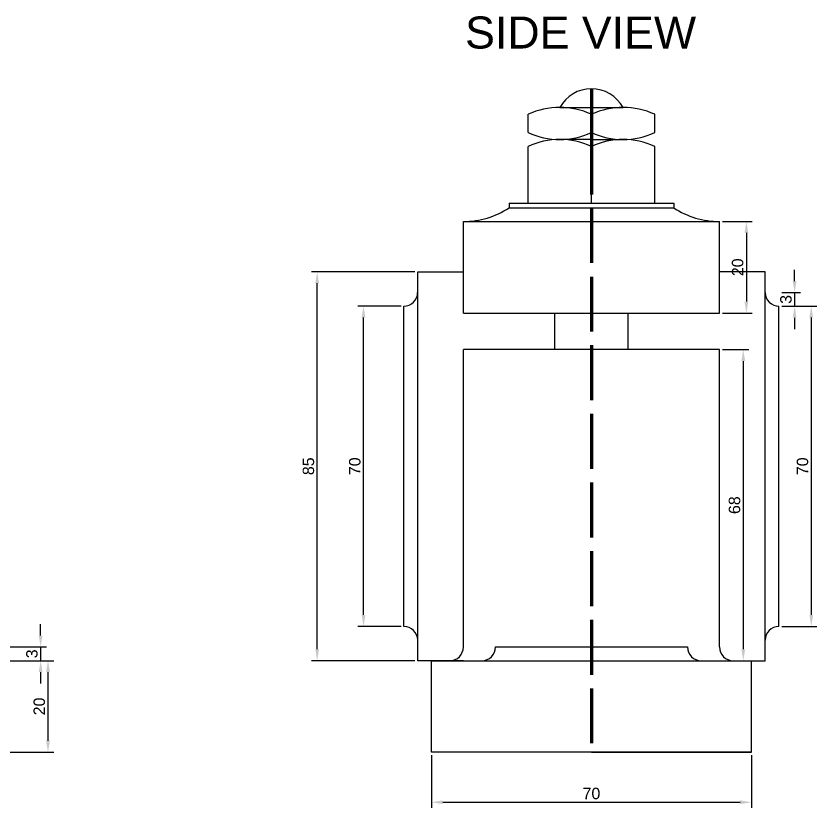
# Model space of a CAD drawing. Header units: millimetres. Extents: x 3078 to 3600, y 1164 to 1471.
# Drawn here: x 3424.5 to 3599.6, y 1282.4 to 1455.5 of the extents above; entities that cross this region are included whole.
import ezdxf

# ---------------------------------------------------------------- set-up
doc = ezdxf.new("R2010")
doc.units = ezdxf.units.MM
doc.linetypes.add('ACAD_ISO02W100', pattern=[15, 12, -3])
doc.layers.add('1', color=131, linetype='ACAD_ISO02W100', lineweight=106)
doc.styles.get("Standard").update_dxf_attribs({"font": 'arial.ttf'})
doc.dimstyles.new('ISO-25', dxfattribs={"dimtxt": 2.5, "dimasz": 2.5, "dimexe": 1.25, "dimexo": 0.625, "dimtad": 1, "dimtxsty": 'Standard', "dimcen": 2.5, "dimclrd": 3, "dimadec": 0, "dimazin": 0, "dimtfac": 1, "dimtmove": 0, "dimatfit": 3, "dimfxl": 1, "dimarcsym": 0})

# ---------------------------------------------------------------- blocks, each defined once
blk = doc.blocks.new('*D274')
at = {"color": 3, "lineweight": -2, "transparency": 16777216}
for p, q in [((3429.86, 1320.1), (3429.86, 1322.6)), ((3429.86, 1317.6), (3429.86, 1314.6)), ((3429.86, 1312.1), (3429.86, 1309.6))]:
    blk.add_line(p, q, dxfattribs=at)
at = {"color": 0, "lineweight": -2, "transparency": 16777216}
for p, q in [((3422.8, 1317.6), (3431.11, 1317.6)), ((3422.8, 1314.6), (3431.11, 1314.6))]:
    blk.add_line(p, q, dxfattribs=at)
at = {"color": 3, "transparency": 16777216}
for points in [[(3429.44, 1320.1), (3430.27, 1320.1), (3429.86, 1317.6)], [(3429.44, 1312.1), (3430.27, 1312.1), (3429.86, 1314.6)]]:
    blk.add_solid(points, dxfattribs=at)
at = {"layer": 'Defpoints', "color": 0, "transparency": 16777216}
for p in [(3422.18, 1317.6), (3422.18, 1314.6), (3429.86, 1314.6)]:
    blk.add_point(p, dxfattribs=at)
at = {"color": 0, "transparency": 16777216, "insert": (3427.96, 1316.1), "char_height": 2.5, "attachment_point": 5, "rotation": 90}
blk.add_mtext('3', dxfattribs=at)
blk = doc.blocks.new('*D275')
at = {"color": 0, "lineweight": -2, "transparency": 16777216}
for p, q in [((3422.8, 1314.6), (3432.72, 1314.6)), ((3422.8, 1294.6), (3432.72, 1294.6))]:
    blk.add_line(p, q, dxfattribs=at)
at = {"color": 3, "lineweight": -2, "transparency": 16777216}
blk.add_line((3431.47, 1312.1), (3431.47, 1297.1), dxfattribs=at)
at = {"color": 3, "transparency": 16777216}
for points in [[(3431.05, 1312.1), (3431.89, 1312.1), (3431.47, 1314.6)], [(3431.05, 1297.1), (3431.89, 1297.1), (3431.47, 1294.6)]]:
    blk.add_solid(points, dxfattribs=at)
at = {"layer": 'Defpoints', "color": 0, "transparency": 16777216}
for p in [(3422.18, 1314.6), (3422.18, 1294.6), (3431.47, 1294.6)]:
    blk.add_point(p, dxfattribs=at)
at = {"color": 0, "transparency": 16777216, "insert": (3429.57, 1304.6), "char_height": 2.5, "attachment_point": 5, "rotation": 90}
blk.add_mtext('20', dxfattribs=at)
blk = doc.blocks.new('*D309')
at = {"color": 0, "lineweight": -2, "transparency": 16777216}
for p, q in [((3508.69, 1392.1), (3499.22, 1392.1)), ((3508.69, 1322.1), (3499.22, 1322.1))]:
    blk.add_line(p, q, dxfattribs=at)
at = {"color": 3, "lineweight": -2, "transparency": 16777216}
blk.add_line((3500.47, 1324.6), (3500.47, 1389.6), dxfattribs=at)
at = {"color": 3, "transparency": 16777216}
for points in [[(3500.06, 1389.6), (3500.89, 1389.6), (3500.47, 1392.1)], [(3500.06, 1324.6), (3500.89, 1324.6), (3500.47, 1322.1)]]:
    blk.add_solid(points, dxfattribs=at)
at = {"layer": 'Defpoints', "color": 0, "transparency": 16777216}
for p in [(3500.47, 1392.1), (3509.31, 1392.1), (3509.31, 1322.1)]:
    blk.add_point(p, dxfattribs=at)
at = {"color": 0, "transparency": 16777216, "insert": (3498.57, 1357.1), "char_height": 2.5, "attachment_point": 5, "rotation": 90}
blk.add_mtext('70', dxfattribs=at)
blk = doc.blocks.new('*D310')
at = {"color": 0, "lineweight": -2, "transparency": 16777216}
for p, q in [((3511.69, 1399.6), (3489.08, 1399.6)), ((3511.69, 1314.6), (3489.08, 1314.6))]:
    blk.add_line(p, q, dxfattribs=at)
at = {"color": 3, "lineweight": -2, "transparency": 16777216}
blk.add_line((3490.33, 1317.1), (3490.33, 1397.1), dxfattribs=at)
at = {"color": 3, "transparency": 16777216}
for points in [[(3489.92, 1397.1), (3490.75, 1397.1), (3490.33, 1399.6)], [(3489.92, 1317.1), (3490.75, 1317.1), (3490.33, 1314.6)]]:
    blk.add_solid(points, dxfattribs=at)
at = {"layer": 'Defpoints', "color": 0, "transparency": 16777216}
for p in [(3490.33, 1399.6), (3512.31, 1399.6), (3512.31, 1314.6)]:
    blk.add_point(p, dxfattribs=at)
at = {"color": 0, "transparency": 16777216, "insert": (3488.43, 1357.1), "char_height": 2.5, "attachment_point": 5, "rotation": 90}
blk.add_mtext('85', dxfattribs=at)
blk = doc.blocks.new('*D311')
at = {"color": 3, "lineweight": -2, "transparency": 16777216}
for p, q in [((3594.75, 1397.58), (3594.75, 1400.08)), ((3594.75, 1395.08), (3594.75, 1392.08)), ((3594.75, 1389.58), (3594.75, 1387.08))]:
    blk.add_line(p, q, dxfattribs=at)
at = {"color": 0, "lineweight": -2, "transparency": 16777216}
for p, q in [((3591.94, 1395.08), (3596, 1395.08)), ((3591.94, 1392.08), (3596, 1392.08))]:
    blk.add_line(p, q, dxfattribs=at)
at = {"color": 3, "transparency": 16777216}
for points in [[(3594.33, 1397.58), (3595.16, 1397.58), (3594.75, 1395.08)], [(3594.33, 1389.58), (3595.16, 1389.58), (3594.75, 1392.08)]]:
    blk.add_solid(points, dxfattribs=at)
at = {"layer": 'Defpoints', "color": 0, "transparency": 16777216}
for p in [(3591.31, 1395.08), (3591.31, 1392.08), (3594.75, 1392.08)]:
    blk.add_point(p, dxfattribs=at)
at = {"color": 0, "transparency": 16777216, "insert": (3592.85, 1393.58), "char_height": 2.5, "attachment_point": 5, "rotation": 90}
blk.add_mtext('3', dxfattribs=at)
blk = doc.blocks.new('*D312')
at = {"color": 0, "lineweight": -2, "transparency": 16777216}
for p, q in [((3591.94, 1392.1), (3599.63, 1392.1)), ((3591.94, 1322.1), (3599.63, 1322.1))]:
    blk.add_line(p, q, dxfattribs=at)
at = {"color": 3, "lineweight": -2, "transparency": 16777216}
blk.add_line((3598.38, 1389.6), (3598.38, 1324.6), dxfattribs=at)
at = {"color": 3, "transparency": 16777216}
for points in [[(3597.97, 1389.6), (3598.8, 1389.6), (3598.38, 1392.1)], [(3597.97, 1324.6), (3598.8, 1324.6), (3598.38, 1322.1)]]:
    blk.add_solid(points, dxfattribs=at)
at = {"layer": 'Defpoints', "color": 0, "transparency": 16777216}
for p in [(3591.31, 1392.1), (3591.31, 1322.1), (3598.38, 1322.1)]:
    blk.add_point(p, dxfattribs=at)
at = {"color": 0, "transparency": 16777216, "insert": (3596.48, 1357.1), "char_height": 2.5, "attachment_point": 5, "rotation": 90}
blk.add_mtext('70', dxfattribs=at)
blk = doc.blocks.new('*D313')
at = {"color": 0, "lineweight": -2, "transparency": 16777216}
for p, q in [((3578.94, 1410.6), (3585.44, 1410.6)), ((3578.94, 1390.6), (3585.44, 1390.6))]:
    blk.add_line(p, q, dxfattribs=at)
at = {"color": 3, "lineweight": -2, "transparency": 16777216}
blk.add_line((3584.19, 1408.1), (3584.19, 1393.1), dxfattribs=at)
at = {"color": 3, "transparency": 16777216}
for points in [[(3583.78, 1408.1), (3584.61, 1408.1), (3584.19, 1410.6)], [(3583.78, 1393.1), (3584.61, 1393.1), (3584.19, 1390.6)]]:
    blk.add_solid(points, dxfattribs=at)
at = {"layer": 'Defpoints', "color": 0, "transparency": 16777216}
for p in [(3578.31, 1410.6), (3578.31, 1390.6), (3584.19, 1390.6)]:
    blk.add_point(p, dxfattribs=at)
at = {"color": 0, "transparency": 16777216, "insert": (3582.29, 1400.6), "char_height": 2.5, "attachment_point": 5, "rotation": 90}
blk.add_mtext('20', dxfattribs=at)
blk = doc.blocks.new('*D314')
at = {"color": 0, "lineweight": -2, "transparency": 16777216}
for p, q in [((3578.94, 1382.6), (3584.76, 1382.6)), ((3578.94, 1314.6), (3584.76, 1314.6))]:
    blk.add_line(p, q, dxfattribs=at)
at = {"color": 3, "lineweight": -2, "transparency": 16777216}
blk.add_line((3583.51, 1380.1), (3583.51, 1317.1), dxfattribs=at)
at = {"color": 3, "transparency": 16777216}
for points in [[(3583.1, 1380.1), (3583.93, 1380.1), (3583.51, 1382.6)], [(3583.1, 1317.1), (3583.93, 1317.1), (3583.51, 1314.6)]]:
    blk.add_solid(points, dxfattribs=at)
at = {"layer": 'Defpoints', "color": 0, "transparency": 16777216}
for p in [(3578.31, 1382.6), (3578.31, 1314.6), (3583.51, 1314.6)]:
    blk.add_point(p, dxfattribs=at)
at = {"color": 0, "transparency": 16777216, "insert": (3581.61, 1348.6), "char_height": 2.5, "attachment_point": 5, "rotation": 90}
blk.add_mtext('68', dxfattribs=at)
blk = doc.blocks.new('*D315')
at = {"color": 0, "lineweight": -2, "transparency": 16777216}
for p, q in [((3515.31, 1293.97), (3515.31, 1282.41)), ((3585.31, 1293.97), (3585.31, 1282.41))]:
    blk.add_line(p, q, dxfattribs=at)
at = {"color": 3, "lineweight": -2, "transparency": 16777216}
blk.add_line((3517.81, 1283.66), (3582.81, 1283.66), dxfattribs=at)
at = {"color": 3, "transparency": 16777216}
for points in [[(3517.81, 1284.07), (3517.81, 1283.24), (3515.31, 1283.66)], [(3582.81, 1284.07), (3582.81, 1283.24), (3585.31, 1283.66)]]:
    blk.add_solid(points, dxfattribs=at)
at = {"layer": 'Defpoints', "color": 0, "transparency": 16777216}
for p in [(3515.31, 1294.6), (3585.31, 1294.6), (3585.31, 1283.66)]:
    blk.add_point(p, dxfattribs=at)
at = {"color": 0, "transparency": 16777216, "insert": (3550.31, 1285.56), "char_height": 2.5, "attachment_point": 5}
blk.add_mtext('70', dxfattribs=at)

msp = doc.modelspace()

# ---------------------------------------------------------------- linework, layer by layer
for p, q in [((3543.38731, 1435.53982), (3557.23731, 1435.53982)), ((3550.31231, 1430.03982), (3550.31231, 1434.03982)), ((3550.31231, 1428.53982), (3543.38731, 1428.53982)), ((3550.31231, 1428.53982), (3557.23731, 1428.53982)), ((3550.31231, 1414.59942), (3550.31231, 1427.03982)), ((3532.31231, 1414.59942), (3568.31231, 1414.59942)), ((3532.31231, 1414.59942), (3532.31231, 1413.59942)), ((3532.31231, 1413.59942), (3568.31231, 1413.59942)), ((3568.31231, 1414.59942), (3568.31231, 1413.59942)), ((3522.31231, 1390.59942), (3522.31231, 1410.59942)), ((3522.31231, 1410.59942), (3578.31231, 1410.59942)), ((3578.31231, 1390.59942), (3578.31231, 1410.59942)), ((3512.31231, 1314.59942), (3512.31231, 1399.59942)), ((3512.31231, 1399.59942), (3522.31231, 1399.59942)), ((3588.31231, 1399.59942), (3578.31231, 1399.59942)), ((3588.31231, 1314.59942), (3588.31231, 1399.59942)), ((3509.31231, 1322.09942), (3509.31231, 1392.09942)), ((3591.31231, 1322.09942), (3591.31231, 1392.09942)), ((3522.31231, 1390.59942), (3578.31231, 1390.59942)), ((3542.31231, 1382.59942), (3542.31231, 1390.59942)), ((3558.31231, 1382.59942), (3558.31231, 1390.59942)), ((3522.31231, 1357.59942), (3522.31231, 1382.59942)), ((3578.31231, 1382.59942), (3522.31231, 1382.59942)), ((3578.31231, 1357.59942), (3578.31231, 1382.59942)), ((3522.31231, 1317.59942), (3522.31231, 1357.59942)), ((3578.31231, 1317.59942), (3578.31231, 1357.59942)), ((3529.31231, 1317.59942), (3571.31231, 1317.59942)), ((3522.31231, 1314.59942), (3512.31231, 1314.59942)), ((3515.31231, 1314.59942), (3585.31231, 1314.59942)), ((3515.31231, 1294.59942), (3515.31231, 1314.59942)), ((3578.31231, 1314.59942), (3588.31231, 1314.59942)), ((3585.31231, 1294.59942), (3585.31231, 1314.59942))]:
    msp.add_line(p, q)
for points in [[(3536.46231, 1430.03982), (3536.46231, 1434.03982)], [(3564.16231, 1430.03982), (3564.16231, 1434.03982)], [(3536.46231, 1414.59942), (3536.46231, 1427.03982)], [(3564.16231, 1414.59942), (3564.16231, 1427.03982)], [(3550.31231, 1294.59942), (3585.31231, 1294.59942), (3515.31231, 1294.59942)]]:
    msp.add_lwpolyline(points)
for centre, radius, start, end in [((3550.31231, 1431.71708), 7.91005, 28.8995654, 151.1004346), ((3543.38731, 1418.80461), 16.73521, 65.5563404, 114.4436596), ((3557.23731, 1418.80461), 16.73521, 65.5563404, 114.4436596), ((3543.38731, 1445.27503), 16.73521, 245.5563404, 294.4436596), ((3557.23731, 1445.27503), 16.73521, 245.5563404, 294.4436596), ((3543.38731, 1411.80461), 16.73521, 65.5563404, 114.4436596), ((3557.23731, 1411.80461), 16.73521, 65.5563404, 114.4436596), ((3522.31231, 1428.76609), 18.16667, 270, 303.3984885), ((3578.31231, 1428.76609), 18.16667, 236.6015115, 270), ((3509.31231, 1395.07923), 2.97981, 270, 0.3882336), ((3591.31231, 1395.07923), 2.97981, 179.6117664, 270), ((3509.31231, 1319.09942), 3, 0, 90), ((3591.31231, 1319.09942), 3, 90, 180), ((3519.31231, 1317.59942), 3, 270, 0), ((3526.31231, 1317.59942), 3, 270, 0), ((3574.31231, 1317.59942), 3, 180, 270), ((3581.31231, 1317.59942), 3, 180, 270)]:
    msp.add_arc(centre, radius, start, end)
at = {"layer": '1'}
for p, q in [((3550.31231, 1439.62714), (3550.31231, 1430.03982)), ((3550.31231, 1430.03982), (3550.31231, 1428.53982)), ((3550.31231, 1428.53982), (3550.31231, 1294.59942))]:
    msp.add_line(p, q, dxfattribs=at)

# ---------------------------------------------------------------- texts
at = {"insert": (3522.67997, 1455.42283), "char_height": 7, "attachment_point": 1}
msp.add_mtext_dynamic_manual_height_columns('SIDE VIEW', width=147.5700765, gutter_width=12.5, heights=[0], dxfattribs=at)

# ---------------------------------------------------------------- dimensions: what is measured, and where the dimension line sits
for base, p1, p2, picture, middle in [((3584.19496, 1390.59942), (3578.31231, 1410.59942), (3578.31231, 1390.59942), '*D313', (3582.29353, 1400.59942)), ((3490.33191, 1399.59942), (3512.31231, 1314.59942), (3512.31231, 1399.59942), '*D310', (3488.43048, 1357.09942)), ((3594.74806, 1392.07923), (3591.31231, 1395.07923), (3591.31231, 1392.07923), '*D311', (3592.84578, 1393.57923)), ((3500.47468, 1392.09942), (3509.31231, 1322.09942), (3509.31231, 1392.09942), '*D309', (3498.57325, 1357.09942)), ((3598.38408, 1322.09942), (3591.31231, 1392.09942), (3591.31231, 1322.09942), '*D312', (3596.48265, 1357.09942)), ((3583.51238, 1314.59942), (3578.31231, 1382.59942), (3578.31231, 1314.59942), '*D314', (3581.61095, 1348.59942)), ((3429.85819, 1314.59942), (3422.17907, 1317.59942), (3422.17907, 1314.59942), '*D274', (3427.95591, 1316.09942)), ((3431.47086, 1294.59942), (3422.17907, 1314.59942), (3422.17907, 1294.59942), '*D275', (3429.56943, 1304.59942))]:
    dim = msp.add_linear_dim(base=base, p1=p1, p2=p2, angle=90, dimstyle='ISO-25')
    dim.commit()
    dim.dimension.update_dxf_attribs({"geometry": picture, "text_midpoint": middle})
dim = msp.add_linear_dim(base=(3585.31231, 1283.65507), p1=(3515.31231, 1294.59942), p2=(3585.31231, 1294.59942), dimstyle='ISO-25')
dim.commit()
dim.dimension.update_dxf_attribs({"geometry": '*D315', "text_midpoint": (3550.31231, 1285.5565)})

doc.saveas('drawing.dxf')
